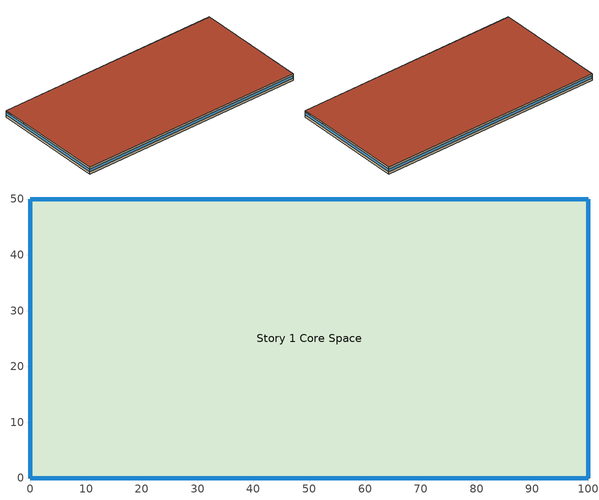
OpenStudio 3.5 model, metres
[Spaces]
Story 1 Core Space
 floor ground: 0,0 0,50 100,50 100,0 z0
 wall outside: 0,50 0,0 100,0 100,50 0,50 z0:3
 window: 100,0.03 100,49.97 / 99.97,50 0.03,50 / 0.03,0 99.97,0 / 0,49.97 0,0.03 z1:2.2
 roof outside: 100,0 100,50 0,50 0,0 z3
[Building]
Building 1: Space Type=Baseline Model Space Type; Default Construction Set=ASHRAE_189.1-2009_ClimateZone 4-5 (mdoff)_ConstSet
[SizingPeriod:DesignDay] Barometric Pressure {Pa}=98934; Rain Indicator=No; Snow Indicator=No; Day of Month=21; Daylight Saving Time Indicator=No; Humidity Condition Type=Wetbulb; Dry-Bulb Temperature Range Modifier Type=DefaultMultipliers
Name | Maximum Dry-Bulb Temperature {C} | Daily Dry-Bulb Temperature Range {deltaC} | Wind Speed {m/s} | Wind Direction {deg} | Sky Clearness | Month | Day Type | Wetbulb or DewPoint at Maximum Dry-Bulb {C} | Solar Model Indicator | ASHRAE Clear Sky Optical Depth for Beam Irradiance | ASHRAE Clear Sky Optical Depth for Diffuse Irradiance
Chicago Ohare Intl Ap Ann Htg 99.6% Condns DB | -20 | 0 | 4.9 | 270 | 0 | 1 | WinterDesignDay | -20 | ASHRAEClearSky
Chicago Ohare Intl Ap Ann Clg .4% Condns DB=>MWB | 33.3 | 10.5 | 5.2 | 230 |  | 7 | SummerDesignDay | 23.7 | ASHRAETau | 0.455 | 2.05
[DefaultConstructionSet]
ASHRAE_189.1-2009_ClimateZone 4-5 (mdoff)_ConstSet: Default Exterior Surface Constructions=ASHRAE_189.1-2009_ClimateZone 4-5 (mdoff)_Exterior_DefSurfCons; Default Interior Surface Constructions=000_Interior_DefSurfCons; Default Ground Contact Surface Constructions=000_Ground_DefSurfCons; Default Exterior SubSurface Constructions=ASHRAE_189.1-2009_ClimateZone 4-5 (mdoff)_Exterior_DefSubCons; Default Interior SubSurface Constructions=000_Interior_DefSubCons; Interior Partition Construction=000_Interior Partition
[DefaultSurfaceConstructions]
Name | Floor Construction | Wall Construction | Roof Ceiling Construction
ASHRAE_189.1-2009_ClimateZone 4-5 (mdoff)_Exterior_DefSurfCons | 000_ExtSlabCarpet_4in_ClimateZone 1-8 | ASHRAE_189.1-2009_ExtWall_SteelFrame_ClimateZone 4-8 | ASHRAE_189.1-2009_ExtRoof_IEAD_ClimateZone 2-5
000_Interior_DefSurfCons | 000_Interior Floor | 000_Interior Wall | 000_Interior Ceiling
000_Ground_DefSurfCons | 000_ExtSlabCarpet_4in_ClimateZone 1-8 | 000_ExtSlabCarpet_4in_ClimateZone 1-8 | 000_ExtSlabCarpet_4in_ClimateZone 1-8
[DefaultSubSurfaceConstructions] Glass Door Construction=000_Exterior Window; Skylight Construction=000_Exterior Window; Tubular Daylight Dome Construction=000_Interior Window; Tubular Daylight Diffuser Construction=000_Interior Window
Name | Fixed Window Construction | Operable Window Construction | Door Construction
ASHRAE_189.1-2009_ClimateZone 4-5 (mdoff)_Exterior_DefSubCons | ASHRAE_189.1-2009_ExtWindow_ClimateZone 4-5 | ASHRAE_189.1-2009_ExtWindow_ClimateZone 4-5 | 000_Exterior Door
000_Interior_DefSubCons | 000_Interior Window | 000_Interior Window | 000_Interior Door
[Construction]
000_Interior Partition; 000_Interior Door: 000_G05 25mm wood
000_ExtSlabCarpet_4in_ClimateZone 1-8: MAT-CC05 4 HW CONCRETE, CP02 CARPET PAD
ASHRAE_189.1-2009_ExtWall_SteelFrame_ClimateZone 4-8: MAT-SHEATH, Wall Insulation [39], 1/2IN Gypsum
ASHRAE_189.1-2009_ExtRoof_IEAD_ClimateZone 2-5: Roof Membrane, Roof Insulation [21], Metal Decking
000_Interior Floor: 000_F16 Acoustic tile, 000_F05 Ceiling air space resistance, 000_M11 100mm lightweight concrete
000_Interior Wall: 000_G01a 19mm gypsum board, 000_F04 Wall air space resistance, 000_G01a 19mm gypsum board
000_Interior Ceiling: 000_M11 100mm lightweight concrete, 000_F05 Ceiling air space resistance, 000_F16 Acoustic tile
ASHRAE_189.1-2009_ExtWindow_ClimateZone 4-5: Theoretical Glass [207]
000_Exterior Door: 000_F08 Metal surface, 000_I01 25mm insulation board
000_Exterior Window: 000_Clear 3mm, 000_Air 13mm, 000_Clear 3mm
000_Interior Window: 000_Clear 3mm
[Material]
Name | Roughness | Thickness {m} | Conductivity {W/m-K} | Density {kg/m3} | Specific Heat {J/kg-K} | Thermal Absorptance | Solar Absorptance | Visible Absorptance
000_G05 25mm wood | MediumSmooth | 0.0254 | 0.15 | 608 | 1630
MAT-CC05 4 HW CONCRETE | Rough | 0.1016 | 1.311 | 2240 | 836.8 | 0.9 | 0.7 | 0.7
Wall Insulation [39] | MediumRough | 0.1184 | 0.045 | 265 | 836.8 | 0.9 | 0.7 | 0.7
1/2IN Gypsum | Smooth | 0.0127 | 0.16 | 784.9 | 830 | 0.9 | 0.92 | 0.92
Roof Membrane | VeryRough | 0.0095 | 0.16 | 1121.29 | 1460 | 0.9 | 0.7 | 0.7
Roof Insulation [21] | MediumRough | 0.2105 | 0.049 | 265 | 836.8 | 0.9 | 0.7 | 0.7
Metal Decking | MediumSmooth | 0.0015 | 45.006 | 7680 | 418.4 | 0.9 | 0.7 | 0.3
000_F16 Acoustic tile | MediumSmooth | 0.0191 | 0.06 | 368 | 590
000_M11 100mm lightweight concrete | MediumRough | 0.1016 | 0.53 | 1280 | 840
000_G01a 19mm gypsum board | MediumSmooth | 0.019 | 0.16 | 800 | 1090
000_F08 Metal surface | Smooth | 0.0008 | 45.28 | 7824 | 500
000_I01 25mm insulation board | MediumRough | 0.0254 | 0.03 | 43 | 1210
[Material:NoMass] Thermal Absorptance=0.9; Solar Absorptance=0.7
Name | Roughness | Thermal Resistance {m2-K/W} | Visible Absorptance
CP02 CARPET PAD | VeryRough | 0.2165 | 0.8
MAT-SHEATH | Rough | 0.3626 | 0.7
[Material:AirGap]
Name | Thermal Resistance {m2-K/W}
000_F05 Ceiling air space resistance | 0.18
000_F04 Wall air space resistance | 0.15
[WindowMaterial:Glazing] Optical Data Type=SpectralAverage; Thickness {m}=0.003; Infrared Transmittance at Normal Incidence=0
Name | Solar Transmittance at Normal Incidence | Front Side Solar Reflectance at Normal Incidence | Back Side Solar Reflectance at Normal Incidence | Visible Transmittance at Normal Incidence | Front Side Visible Reflectance at Normal Incidence | Back Side Visible Reflectance at Normal Incidence | Front Side Infrared Hemispherical Emissivity | Back Side Infrared Hemispherical Emissivity | Conductivity {W/m-K} | Dirt Correction Factor for Solar and Visible Transmittance | Solar Diffusing
Theoretical Glass [207] | 0.3311 | 0.6189 | 0.6189 | 0.44 | 0.51 | 0.51 | 0.9 | 0.9 | 0.0133 | 1 | No
000_Clear 3mm | 0.837 | 0.075 | 0.075 | 0.898 | 0.081 | 0.081 | 0.84 | 0.84 | 0.9
[WindowMaterial:Gas]
000_Air 13mm: Gas Type=Air; Thickness {m}=0.0127
[BuildingStory]
Story 1: Nominal Z Coordinate {m}=0; Nominal Floor to Floor Height {m}=3
[Space]
Story 1 Core Space: Building Story=Story 1; Thermal Zone=Story 1 Core Thermal Zone
[ThermalZone]
Story 1 Core Thermal Zone: Thermostat=Thermostat Setpoint Dual Setpoint 1; Use Ideal Air Loads=No
[Sizing:Zone]
Story 1 Core Thermal Zone: Zone Cooling Design Supply Air Temperature Input Method=SupplyAirTemperature; Zone Cooling Design Supply Air Temperature {C}=14; Zone Cooling Design Supply Air Temperature Difference {deltaC}=11.11; Zone Heating Design Supply Air Temperature Input Method=SupplyAirTemperature; Zone Heating Design Supply Air Temperature {C}=40; Zone Heating Design Supply Air Temperature Difference {deltaC}=11.11; Zone Cooling Design Supply Air Humidity Ratio {kg-H2O/kg-air}=0.0085; Zone Heating Design Supply Air Humidity Ratio {kg-H2O/kg-air}=0.008; Cooling Design Air Flow Method=DesignDay; Heating Design Air Flow Method=DesignDay; Account for Dedicated Outdoor Air System=No; Dedicated Outdoor Air System Control Strategy=NeutralSupplyAir; Dedicated Outdoor Air Low Setpoint Temperature for Design {C}=autosize; Dedicated Outdoor Air High Setpoint Temperature for Design {C}=autosize; Zone Load Sizing Method=Sensible Load Only No Latent Load; Zone Latent Cooling Design Supply Air Humidity Ratio Input Method=HumidityRatioDifference; Zone Cooling Design Supply Air Humidity Ratio Difference {kgWater/kgDryAir}=0.005; Zone Latent Heating Design Supply Air Humidity Ratio Input Method=HumidityRatioDifference; Zone Humidification Design Supply Air Humidity Ratio Difference {kgWater/kgDryAir}=0.005
[Zone equipment]
Story 1 Core Thermal Zone: Zone HVAC Packaged Terminal Heat Pump 1
[Fan:ConstantVolume]
Fan Constant Volume 1: Availability Schedule=Always On Discrete; Pressure Rise {Pa}=300; Maximum Flow Rate {m3/s}=AutoSize
[Coil:Heating:Electric]
Coil Heating Electric 1: Availability Schedule=Always On Discrete
[Coil:Cooling:DX:SingleSpeed]
Coil Cooling DX Single Speed 1: Availability Schedule=Always On Discrete; Rated Total Cooling Capacity {W}=autosize; Rated Sensible Heat Ratio=autosize; Rated COP {W/W}=3; Rated Air Flow Rate {m3/s}=autosize; Rated Evaporator Fan Power Per Volume Flow Rate 2017 {W/(m3/s)}=773.3; Rated Evaporator Fan Power Per Volume Flow Rate 2023 {W/(m3/s)}=934.4; Total Cooling Capacity Function of Temperature Curve=HPACCoolCapFT; Total Cooling Capacity Function of Flow Fraction Curve=Curve Quadratic 1; Energy Input Ratio Function of Temperature Curve=HPACCoolEIRFT; Energy Input Ratio Function of Flow Fraction Curve=Curve Quadratic 2; Part Load Fraction Correlation Curve=Curve Quadratic 3; Minimum Outdoor Dry-Bulb Temperature for Compressor Operation {C}=-25; Nominal Time for Condensate Removal to Begin {s}=0; Ratio of Initial Moisture Evaporation Rate and Steady State Latent Capacity=0; Maximum Cycling Rate {cycles/hr}=0; Latent Capacity Time Constant {s}=0; Condenser Type=AirCooled; Evaporative Condenser Effectiveness=0.9; Evaporative Condenser Air Flow Rate {m3/s}=autosize; Evaporative Condenser Pump Rated Power Consumption {W}=autosize; Crankcase Heater Capacity {W}=0; Maximum Outdoor Dry-Bulb Temperature for Crankcase Heater Operation {C}=10; Basin Heater Capacity {W/K}=0; Basin Heater Setpoint Temperature {C}=2
[Coil:Heating:DX:SingleSpeed]
Coil Heating DX Single Speed 1: Availability Schedule=Always On Discrete; Rated Total Heating Capacity {W}=Autosize; Rated COP {W/W}=5; Rated Air Flow Rate {m3/s}=Autosize; Rated Supply Fan Power Per Volume Flow Rate 2017 {W/(m3/s)}=773.3; Rated Supply Fan Power Per Volume Flow Rate 2023 {W/(m3/s)}=934.4; Total Heating Capacity Function of Temperature Curve=Curve Cubic 1; Total Heating Capacity Function of Flow Fraction Curve=Curve Cubic 2; Energy Input Ratio Function of Temperature Curve=Curve Cubic 3; Energy Input Ratio Function of Flow Fraction Curve=Curve Quadratic 4; Part Load Fraction Correlation Curve=Curve Quadratic 5; Defrost Strategy=Resistive; Defrost Control=Timed; Defrost Time Period Fraction=0.166667; Resistive Defrost Heater Capacity {W}=2000
[ZoneHVAC:PackagedTerminalHeatPump]
Zone HVAC Packaged Terminal Heat Pump 1: Availability Schedule=Always On Discrete; Supply Air Flow Rate During Cooling Operation {m3/s}=Autosize; Supply Air Flow Rate During Heating Operation {m3/s}=Autosize; Supply Air Flow Rate When No Cooling or Heating is Needed {m3/s}=Autosize; Outdoor Air Flow Rate During Cooling Operation {m3/s}=Autosize; Outdoor Air Flow Rate During Heating Operation {m3/s}=Autosize; Outdoor Air Flow Rate When No Cooling or Heating is Needed {m3/s}=Autosize; Supply Air Fan=Fan Constant Volume 1; Heating Coil=Coil Heating DX Single Speed 1; Cooling Coil=Coil Cooling DX Single Speed 1; Supplemental Heating Coil=Coil Heating Electric 1; Maximum Supply Air Temperature from Supplemental Heater {C}=Autosize; Supply Air Fan Operating Mode Schedule=Always On Discrete
[ThermostatSetpoint:DualSetpoint]
Thermostat Setpoint Dual Setpoint 1: Heating Setpoint Temperature Schedule=Heating Sch; Cooling Setpoint Temperature Schedule=Cooling Sch
[SpaceType]
Baseline Model Space Type: Default Schedule Set=Baseline Model Schedule Set; Design Specification Outdoor Air Object=Baseline Model OA
[DefaultScheduleSet]
Baseline Model Schedule Set: Number of People Schedule=Baseline Model People Lights and Equipment Schedule; People Activity Level Schedule=Baseline Model People Activity Schedule; Lighting Schedule=Baseline Model People Lights and Equipment Schedule; Electric Equipment Schedule=Baseline Model People Lights and Equipment Schedule; Infiltration Schedule=Baseline Model Infiltration Schedule
[DesignSpecification:OutdoorAir]
Baseline Model OA: Outdoor Air Method=Sum; Outdoor Air Flow per Person {m3/s-person}=0.00943895
[SpaceInfiltration:DesignFlowRate]
Baseline Model Infiltration: Space or SpaceType=Baseline Model Space Type; Design Flow Rate Calculation Method=Flow/ExteriorArea; Flow per Exterior Surface Area {m3/s-m2}=0.0003048
[People:Definition]
Baseline Model People Definition: Number of People Calculation Method=People/Area; People per Space Floor Area {person/m2}=0.0538196; Fraction Radiant=0.3
[People]
Baseline Model People: People Definition=Baseline Model People Definition; Space or SpaceType=Baseline Model Space Type; Multiplier=1
[Lights:Definition]
Baseline Model Lights Definition: Design Level Calculation Method=Watts/Area; Watts per Space Floor Area {W/m2}=10.7639
[Lights]
Baseline Model Lights: Lights Definition=Baseline Model Lights Definition; Space or SpaceType=Baseline Model Space Type; Fraction Replaceable=1
[ElectricEquipment:Definition]
Baseline Model Electric Equipment Definition: Design Level Calculation Method=Watts/Area; Watts per Space Floor Area {W/m2}=10.7639
[ElectricEquipment]
Baseline Model Electric Equipment: Electric Equipment Definition=Baseline Model Electric Equipment Definition; Space or SpaceType=Baseline Model Space Type
[Schedule:Constant]
Always On Discrete: Value=1
[Curve:Quadratic]
Name | Coefficient1 Constant | Coefficient2 x | Coefficient3 x**2 | Minimum Value of x | Maximum Value of x
Curve Quadratic 1 | 0.8 | 0.2 | 0 | 0.5 | 1.5
Curve Quadratic 2 | 1.1552 | -0.1808 | 0.0256 | 0.5 | 1.5
Curve Quadratic 3 | 0.85 | 0.15 | 0 | 0 | 1
Curve Quadratic 4 | 1.3824 | -0.4336 | 0.0512 | 0 | 1
Curve Quadratic 5 | 0.75 | 0.25 | 0 | 0 | 1
[Curve:Cubic]
Name | Coefficient1 Constant | Coefficient2 x | Coefficient3 x**2 | Coefficient4 x**3 | Minimum Value of x | Maximum Value of x
Curve Cubic 1 | 0.758746 | 0.027626 | 0.000148716 | 3.4992e-06 | -20 | 20
Curve Cubic 2 | 0.84 | 0.16 | 0 | 0 | 0.5 | 1.5
Curve Cubic 3 | 1.19248 | -0.0300438 | 0.00103745 | -2.3328e-05 | -20 | 20
[Schedule:Ruleset]
Name | Default Day Schedule | Summer Design Day Schedule | Winter Design Day Schedule
Cooling Sch | Cooling Sch Default
Heating Sch | Heating Sch Default
Baseline Model Infiltration Schedule | Baseline Model Infiltration Schedule Schedule All Days | Baseline Model Infiltration Schedule Summer Design Day | Baseline Model Infiltration Schedule Winter Design Day
Baseline Model People Lights and Equipment Schedule | Baseline Model People Lights and Equipment Schedule Schedule Week Day | Baseline Model People Lights and Equipment Schedule Summer Design Day | Baseline Model People Lights and Equipment Schedule Winter Design Day
Baseline Model People Activity Schedule | Baseline Model People Activity Schedule Default
[Schedule:Day]
Cooling Sch Default: 24, 0, 28
Heating Sch Default: 24, 0, 24
Baseline Model Infiltration Schedule Schedule All Days: 6, 0, 1, 22, 0, 0.25, 24, 0, 1
Baseline Model Infiltration Schedule Winter Design Day; Baseline Model Infiltration Schedule Summer Design Day; Baseline Model People Lights and Equipment Schedule Summer Design Day: 24, 0, 1
Baseline Model People Lights and Equipment Schedule Schedule Week Day: 6, 0, 0, 7, 0, 0.1, 8, 0, 0.2, 12, 0, 0.95, 13, 0, 0.5, 17, 0, 0.95, 18, 0, 0.7, 20, 0, 0.4, 22, 0, 0.1, 24, 0, 0.05
Baseline Model People Lights and Equipment Schedule Winter Design Day; Baseline Model People Lights and Equipment Schedule Schedule Sunday: 24, 0, 0
Baseline Model People Lights and Equipment Schedule Saturday: 6, 0, 0, 8, 0, 0.1, 14, 0, 0.5, 17, 0, 0.1, 24, 0, 0
Baseline Model People Activity Schedule Default: 24, 0, 120
[Schedule:Rule] Schedule Ruleset=Baseline Model People Lights and Equipment Schedule
Name | Rule Order | Day Schedule | Apply Saturday | Apply Sunday
Baseline Model People Lights and Equipment Schedule Saturday Rule | 1 | Baseline Model People Lights and Equipment Schedule Saturday | Yes
Baseline Model People Lights and Equipment Schedule Sunday Rule | 0 | Baseline Model People Lights and Equipment Schedule Schedule Sunday |  | Yes
[Table:Lookup]
HPACCoolCapFT: AutomaticWithDivisor, 1, 0, 40000, Dimensionless, 24421.7, 22779.7, 21147.2, 19524.2, 18178.8, 16810.4, 25997.4, 24352.2, 22716.4, 21090.1, 19742.1, 18370.8, 28392.3, 26742.7, 25102.6, 23471.9, 22120.3, 20745.3, 31095, 29441, 27796.5, 26161.5, 24806.1, 23427.5, 33988.3, 32330.2, 30681.5, 29042.2, 27683.4, 26301.1
HPACCoolEIRFT: None, 1, Dimensionless, 0.750374, 0.834786, 0.95073, 1.09821, 1.27722, 1.41807, 0.760275, 0.83498, 0.941217, 1.07899, 1.24829, 1.3825, 0.763613, 0.823902, 0.915724, 1.03908, 1.19397, 1.3183, 0.752843, 0.798281, 0.875251, 0.983754, 1.12379, 1.23794, 0.73828, 0.774156, 0.841565, 0.940506, 1.07098, 1.17858
